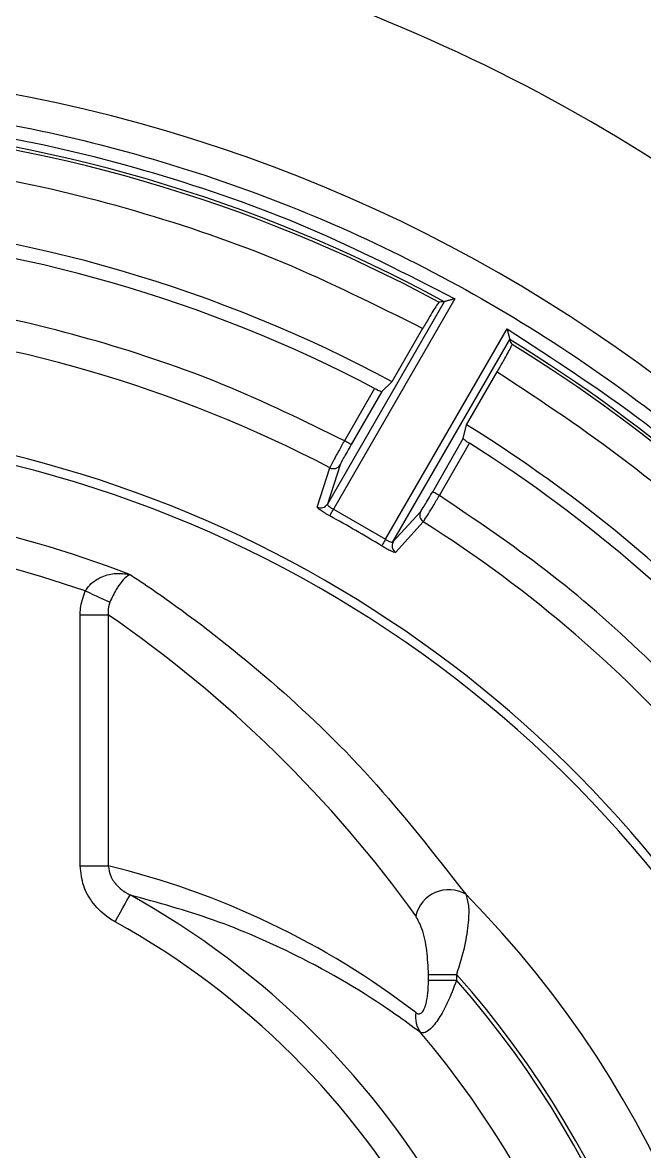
# Model space of a CAD drawing. Extents: x 7 to 135, y 3 to 97.
# Drawn here: x 129.419 to 130.624, y 42.424 to 44.61 of the extents above; entities that cross this region are included whole.
import ezdxf

# ---------------------------------------------------------------- set-up
doc = ezdxf.new("R2010")
doc.units = 0
doc.header["$MEASUREMENT"] = 0
doc.layers.add('OBJECT', color=7, linetype='CONTINUOUS')

msp = doc.modelspace()

# ---------------------------------------------------------------- linework, layer by layer
at = {"layer": 'OBJECT'}
for p, q in [((130.236, 44.0697), (130.0096, 43.6777)), ((130.2566, 44.0755), (130.0213, 43.6678)), ((130.236, 44.0697), (130.236, 44.0697)), ((130.1224, 43.6095), (130.3578, 44.0171)), ((130.1942, 44.0176), (130.1348, 43.9147)), ((130.1367, 43.6043), (130.3631, 43.9963)), ((130.3631, 43.9963), (130.3631, 43.9963)), ((130.2794, 43.8312), (130.3388, 43.9341)), ((130.1348, 43.9147), (130.1151, 43.8959)), ((130.1012, 43.9018), (130.0426, 43.8004)), ((130.1151, 43.8959), (130.0556, 43.7929)), ((130.273, 43.8047), (130.2794, 43.8312)), ((130.2136, 43.7017), (130.273, 43.8047)), ((130.2266, 43.6942), (130.2851, 43.7956)), ((129.9897, 43.672), (130.0143, 43.7481)), ((130.0342, 43.7537), (130.0096, 43.6777)), ((130.0213, 43.6678), (130.1224, 43.6095)), ((130.1367, 43.6043), (130.1904, 43.6636)), ((130.1954, 43.6435), (130.1418, 43.5842)), ((129.5306, 43.4631), (129.5849, 43.4631)), ((129.5306, 42.9767), (129.5306, 43.4631)), ((129.5849, 43.4631), (129.5849, 42.9767)), ((129.5306, 42.9767), (129.5849, 42.9767)), ((130.2055, 42.7667), (130.2598, 42.7667)), ((130.2055, 42.7552), (130.2055, 42.7667)), ((130.2055, 42.7552), (130.2598, 42.7552)), ((130.2598, 42.7667), (130.2598, 42.7552))]:
    msp.add_line(p, q, dxfattribs=at)
at = {"layer": 'OBJECT', "flags": 128}
for points in [[(130.0556, 43.7929), (130.0553, 43.7931), (130.0545, 43.7936), (130.0533, 43.7943), (130.0517, 43.7952), (130.0497, 43.7963), (130.0475, 43.7976), (130.0451, 43.799), (130.0426, 43.8004)], [(130.2266, 43.6942), (130.2241, 43.6957), (130.2217, 43.6971), (130.2195, 43.6983), (130.2175, 43.6995), (130.2159, 43.7004), (130.2147, 43.7011), (130.2139, 43.7016), (130.2136, 43.7017)], [(130.0141, 43.6548), (130.0144, 43.6553), (130.0149, 43.6562), (130.0156, 43.6575), (130.0165, 43.6591), (130.0176, 43.661), (130.0187, 43.6632), (130.02, 43.6655), (130.0213, 43.6678)], [(130.1224, 43.6095), (130.121, 43.6072), (130.1196, 43.6049), (130.1184, 43.6028), (130.1172, 43.601), (130.1163, 43.5994), (130.1155, 43.5981), (130.115, 43.5972), (130.1147, 43.5967)], [(129.5405, 43.5094), (129.5477, 43.5061), (129.5548, 43.5028), (129.5616, 43.4997), (129.5681, 43.4967), (129.5741, 43.4939), (129.5795, 43.4915), (129.5842, 43.4893), (129.5881, 43.4875)], [(129.5984, 42.8683), (129.6037, 42.8778), (129.6087, 42.8869), (129.6135, 42.8955), (129.6177, 42.9031), (129.6213, 42.9096), (129.6242, 42.9148), (129.6262, 42.9184), (129.6273, 42.9204)]]:
    msp.add_lwpolyline(points, dxfattribs=at)
at = {"layer": 'OBJECT'}
for centre, radius, start, end in [((128.8466, 41.5165), 3.35, 54.4956, 86.4858), ((128.8466, 41.5165), 3.0068, 19.7991, 86.1975), ((128.8466, 41.5165), 2.9067, 61.4467, 86.0188), ((128.8466, 41.5165), 2.901, 61.6184, 86.0421), ((128.8466, 41.5165), 2.7223, 61.7572, 85.6781), ((128.8466, 41.5165), 2.6951, 62.2584, 85.6023), ((128.8466, 41.5165), 2.5186, 62.3792, 85.2385), ((128.8466, 41.5165), 2.9067, 20.6331, 58.5533), ((128.8466, 41.5165), 2.901, 20.2713, 58.3816), ((128.8466, 41.5165), 2.3227, 26.3595, 84.81), ((128.8466, 41.5165), 2.7223, 21.7629, 58.2428), ((128.8466, 41.5107), 2.31, 26.5633, 153.4367), ((128.8466, 41.5165), 2.6951, 22.6787, 57.7416), ((130.0212, 43.7613), 0.015, 242.3576, 329.5957), ((128.8466, 41.5107), 2.1753, 68.9365, 108.8607), ((129.9967, 43.6853), 0.015, 242.0445, 329.5944), ((128.8466, 41.5165), 2.4363, 58.6351, 61.3649), ((130.2034, 43.6562), 0.015, 150.4051, 237.6422), ((128.8466, 41.5107), 2.1157, 70.8547, 108.8607), ((128.8466, 41.5165), 2.5186, 24.1756, 57.6208), ((130.1498, 43.5969), 0.015, 150.4069, 237.954), ((130.2447, 42.8652), 0.0655, 59.834, 166.9001), ((128.8466, 41.5107), 1.6115, 29.1881, 61.0234), ((128.8466, 41.5107), 2.0098, 315.4001, 44.5999), ((128.8466, 41.5107), 1.5519, 29.1881, 61.0234), ((128.8466, 41.5107), 1.8907, 318.3698, 41.6302), ((128.8466, 41.5107), 1.8831, 318.6329, 41.3671), ((130.2329, 42.6844), 0.0526, 171.0369, 215.2907), ((128.8466, 41.5107), 1.764, 319.599, 40.401)]:
    msp.add_arc(centre, radius, start, end, dxfattribs=at)
for centre, major_axis, ratio, start_param, end_param in [((131.9172, 39.7437), (4.6065, -2.6595), 0.745432, 2.319076, 2.32127), ((125.776, 43.2893), (4.6065, -2.6595), 0.745432, 0.820323, 0.822517), ((128.137, 41.5107), (2.4885, 0), 0.964711, 0.607026, 0.94978), ((129.2047, 41.5107), (1.5665, 0), 0.964711, 0.898002, 1.325617)]:
    msp.add_ellipse(centre, major_axis=major_axis, ratio=ratio, start_param=start_param, end_param=end_param, dxfattribs=at)
for points, knots in [([(129.0488, 44.4568), (129.1388, 44.4482), (129.3203, 44.4308), (129.59, 44.3726), (129.8579, 44.2896), (130.1203, 44.1794), (130.3734, 44.0429), (130.6128, 43.8818), (130.8353, 43.698), (131.038, 43.4941), (131.2182, 43.2739), (131.3739, 43.0406), (131.5063, 42.7985), (131.5745, 42.6294), (131.6083, 42.5456)], [0, 0, 0, 0, 0.080321, 0.16194, 0.244772, 0.329378, 0.414487, 0.5, 0.585518, 0.670628, 0.755228, 0.838066, 0.919682, 1, 1, 1, 1]), ([(129.0495, 44.4312), (129.1544, 44.4206), (129.3649, 44.3994), (129.6738, 44.3239), (129.9744, 44.2198), (130.1627, 44.1235), (130.2566, 44.0755)], [0, 0, 0, 0, 0.249262, 0.5, 0.750738, 1, 1, 1, 1]), ([(130.1942, 44.0176), (130.1048, 44.0623), (129.9254, 44.1521), (129.6399, 44.2493), (129.3467, 44.3201), (129.1471, 44.3403), (129.0476, 44.3504)], [0, 0, 0, 0, 0.249298, 0.5, 0.750702, 1, 1, 1, 1]), ([(130.0426, 43.8004), (129.9651, 43.8383), (129.81, 43.9139), (129.5642, 43.9966), (129.3124, 44.0579), (129.1408, 44.0768), (129.0553, 44.0862)], [0, 0, 0, 0, 0.250006, 0.500001, 0.750631, 1, 1, 1, 1]), ([(130.2256, 44.0688), (130.2251, 44.0682), (130.224, 44.067), (130.2182, 44.058), (130.2102, 44.0448), (130.2017, 44.0304), (130.1963, 44.0211), (130.1942, 44.0176)], [0, 0, 0, 0, 0.21715, 0.434296, 0.651534, 0.868822, 1, 1, 1, 1]), ([(130.2566, 44.0755), (130.2543, 44.0748), (130.2498, 44.0736), (130.2442, 44.072), (130.2403, 44.0709), (130.2379, 44.0703), (130.2364, 44.0698), (130.2361, 44.0697), (130.236, 44.0697)], [0, 0, 0, 0, 0.24983, 0.4993433, 0.6449944, 0.7750324, 0.8921471, 1, 1, 1, 1]), ([(130.3578, 44.0171), (130.448, 43.9586), (130.6292, 43.841), (130.8749, 43.6273), (131.098, 43.3886), (131.292, 43.1256), (131.4574, 42.845), (131.5398, 42.6455), (131.5809, 42.5461)], [0, 0, 0, 0, 0.165461, 0.332207, 0.5, 0.667784, 0.834534, 1, 1, 1, 1]), ([(130.3578, 44.0171), (130.3583, 44.0148), (130.3595, 44.0102), (130.3609, 44.0046), (130.362, 44.0006), (130.3626, 43.9983), (130.363, 43.9967), (130.363, 43.9964), (130.3631, 43.9963)], [0, 0, 0, 0, 0.249624, 0.499328, 0.644999, 0.775041, 0.892157, 1, 1, 1, 1]), ([(130.3388, 43.9341), (130.3422, 43.94), (130.3489, 43.9517), (130.3577, 43.9674), (130.3641, 43.9794), (130.3673, 43.9857), (130.3674, 43.9866), (130.3675, 43.9869)], [0, 0, 0, 0, 0.217189, 0.434377, 0.651641, 0.868924, 1, 1, 1, 1]), ([(130.3388, 43.9341), (130.4245, 43.8774), (130.5967, 43.7636), (130.8301, 43.5579), (131.0422, 43.3289), (131.2269, 43.0773), (131.3846, 42.8091), (131.4637, 42.6185), (131.5032, 42.5236)], [0, 0, 0, 0, 0.165503, 0.332246, 0.5, 0.667744, 0.834492, 1, 1, 1, 1]), ([(130.1012, 43.9018), (130.1027, 43.9011), (130.1057, 43.8995), (130.1097, 43.8976), (130.1129, 43.8963), (130.1146, 43.8958), (130.1149, 43.8959), (130.1151, 43.8959)], [0, 0, 0, 0, 0.217868, 0.435708, 0.654185, 0.873397, 1, 1, 1, 1]), ([(130.273, 43.8047), (130.2731, 43.8045), (130.2734, 43.804), (130.2755, 43.8022), (130.2787, 43.7999), (130.2821, 43.7976), (130.2843, 43.7961), (130.2851, 43.7956)], [0, 0, 0, 0, 0.219468, 0.43893, 0.658409, 0.877393, 1, 1, 1, 1]), ([(130.0426, 43.8004), (130.0388, 43.7937), (130.0315, 43.7805), (130.0224, 43.7639), (130.0162, 43.7522), (130.0149, 43.7494), (130.0143, 43.7481)], [0, 0, 0, 0, 0.265609, 0.5208, 0.76559, 1, 1, 1, 1]), ([(130.0556, 43.7929), (130.0529, 43.7882), (130.0475, 43.7788), (130.0406, 43.7665), (130.0357, 43.7572), (130.0347, 43.7549), (130.0342, 43.7537)], [0, 0, 0, 0, 0.250007, 0.499946, 0.749556, 1, 1, 1, 1]), ([(130.1904, 43.6636), (130.1911, 43.6646), (130.1926, 43.6666), (130.1981, 43.6755), (130.2054, 43.6876), (130.2108, 43.697), (130.2136, 43.7017)], [0, 0, 0, 0, 0.250002, 0.499939, 0.749543, 1, 1, 1, 1]), ([(130.1954, 43.6435), (130.1962, 43.6447), (130.198, 43.6472), (130.205, 43.6585), (130.2149, 43.6746), (130.2226, 43.6876), (130.2266, 43.6942)], [0, 0, 0, 0, 0.23441, 0.4792, 0.73439, 1, 1, 1, 1]), ([(131.2051, 42.5579), (131.1689, 42.6338), (131.0965, 42.7861), (130.9597, 43.0003), (130.8036, 43.2016), (130.6277, 43.3859), (130.4362, 43.553), (130.2963, 43.6472), (130.2266, 43.6942)], [0, 0, 0, 0, 0.165725, 0.33245, 0.5, 0.667537, 0.834269, 1, 1, 1, 1]), ([(130.0141, 43.6548), (130.0108, 43.6567), (130.004, 43.6605), (129.9959, 43.6658), (129.9904, 43.67), (129.9899, 43.6714), (129.9897, 43.672)], [0, 0, 0, 0, 0.249979, 0.499781, 0.749128, 1, 1, 1, 1]), ([(130.0096, 43.6777), (130.0096, 43.6774), (130.0095, 43.6769), (130.0102, 43.6756), (130.0122, 43.6735), (130.0162, 43.6707), (130.0196, 43.6688), (130.0213, 43.6678)], [0, 0, 0, 0, 0.1398185, 0.2700286, 0.501056, 0.7520722, 1, 1, 1, 1]), ([(130.1224, 43.6095), (130.1241, 43.6085), (130.1274, 43.6064), (130.1319, 43.6044), (130.1346, 43.6038), (130.1361, 43.6038), (130.1365, 43.6041), (130.1367, 43.6043)], [0, 0, 0, 0, 0.248123, 0.499399, 0.730191, 0.86029, 1, 1, 1, 1]), ([(130.1418, 43.5842), (130.1411, 43.584), (130.1398, 43.5838), (130.1334, 43.5864), (130.1246, 43.5908), (130.118, 43.5948), (130.1147, 43.5967)], [0, 0, 0, 0, 0.250089, 0.499956, 0.749357, 1, 1, 1, 1]), ([(129.5405, 43.5094), (129.5432, 43.5133), (129.5491, 43.5219), (129.5597, 43.53), (129.5756, 43.5388), (129.5989, 43.5449), (129.6183, 43.5433), (129.6283, 43.5406), (129.6284, 43.5406)], [0, 0, 0, 0, 0.125199, 0.269788, 0.359451, 0.64693, 0.996073, 1, 1, 1, 1]), ([(129.6284, 43.5406), (129.6284, 43.5406), (129.6251, 43.5401), (129.618, 43.536), (129.6078, 43.5239), (129.5998, 43.5114), (129.5941, 43.5011), (129.59, 43.4918), (129.5881, 43.4875)], [0, 0, 0, 0, 0.00398, 0.354505, 0.641879, 0.732153, 0.875184, 1, 1, 1, 1]), ([(129.6284, 43.5406), (129.6369, 43.535), (129.662, 43.5183), (129.7534, 43.4549), (129.9013, 43.3382), (130.0948, 43.1555), (130.2167, 42.9997), (130.2777, 42.9219)], [0, 0, 0, 0, 0.0375041, 0.1114605, 0.4074162, 0.7038077, 1, 1, 1, 1]), ([(129.5306, 43.4631), (129.5307, 43.4672), (129.5311, 43.4831), (129.5365, 43.4982), (129.5405, 43.5094)], [0, 0, 0, 0, 0.259647, 1, 1, 1, 1]), ([(129.5881, 43.4875), (129.5881, 43.4875), (129.5858, 43.4818), (129.5842, 43.4734), (129.5848, 43.4653), (129.5849, 43.4631)], [0, 0, 0, 0, 0.000406, 0.730045, 1, 1, 1, 1]), ([(129.5984, 42.8683), (129.5944, 42.8707), (129.5785, 42.8802), (129.5554, 42.9022), (129.5347, 42.9374), (129.5319, 42.9636), (129.5306, 42.9767)], [0, 0, 0, 0, 0.104814, 0.415632, 0.707452, 1, 1, 1, 1]), ([(129.5849, 42.9767), (129.5861, 42.9699), (129.5885, 42.956), (129.6017, 42.938), (129.6155, 42.9267), (129.6249, 42.9217), (129.6273, 42.9204)], [0, 0, 0, 0, 0.269233, 0.558068, 0.886116, 1, 1, 1, 1]), ([(130.1899, 42.654), (130.1741, 42.6656), (130.095, 42.7241), (129.9615, 42.8012), (129.7893, 42.8758), (129.6813, 42.9055), (129.6273, 42.9204)], [0, 0, 0, 0, 0.086252, 0.431521, 0.715373, 1, 1, 1, 1]), ([(130.2777, 42.9219), (130.2798, 42.9153), (130.2842, 42.9021), (130.2832, 42.8665), (130.2764, 42.8206), (130.2655, 42.7853), (130.2598, 42.7667)], [0, 0, 0, 0, 0.223098, 0.450963, 0.711814, 1, 1, 1, 1]), ([(130.2055, 42.7667), (130.2048, 42.7822), (130.2033, 42.8135), (130.1946, 42.8543), (130.1851, 42.8722), (130.1809, 42.8801)], [0, 0, 0, 0, 0.351629, 0.714778, 1, 1, 1, 1]), ([(130.1809, 42.6926), (130.1827, 42.6915), (130.1865, 42.6893), (130.1921, 42.6915), (130.1972, 42.6984), (130.2017, 42.7113), (130.2049, 42.731), (130.2053, 42.7467), (130.2055, 42.7552)], [0, 0, 0, 0, 0.1326367, 0.2661905, 0.3879373, 0.5358653, 0.7510749, 1, 1, 1, 1]), ([(130.2598, 42.7552), (130.2541, 42.7401), (130.2439, 42.713), (130.2256, 42.6799), (130.2094, 42.6596), (130.1973, 42.6521), (130.192, 42.6534), (130.1899, 42.654)], [0, 0, 0, 0, 0.265568, 0.47687, 0.68909, 0.879262, 1, 1, 1, 1])]:
    msp.add_open_spline(points, degree=3, knots=knots, dxfattribs=at)

doc.saveas('drawing.dxf')
